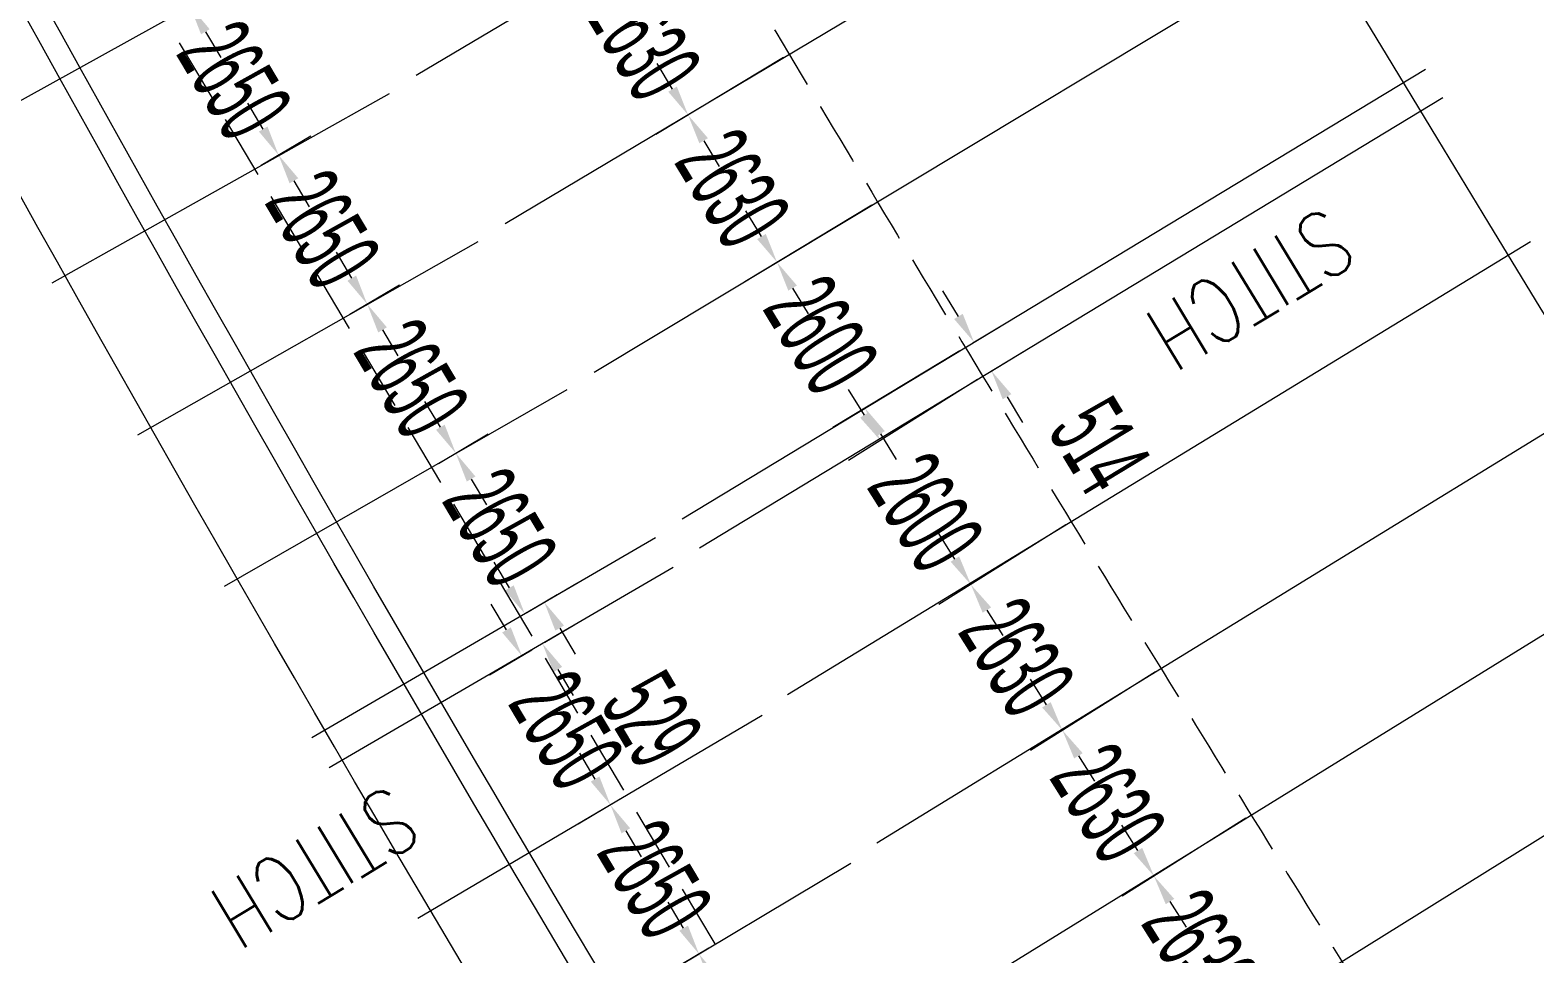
# Model space of a CAD drawing. Header units: millimetres. Extents: x 27228149 to 29012050, y 40856015 to 42918728.
# Drawn here: x 27470612 to 27493601, y 42230664 to 42244781 of the extents above; entities that cross this region are included whole.
import ezdxf

# ---------------------------------------------------------------- set-up
doc = ezdxf.new("R2010")
doc.units = ezdxf.units.MM
doc.header["$LTSCALE"] = 0.05
doc.linetypes.add('DGN Style 3', pattern=[27349.722329, 19535.51595, -7814.20638])
doc.layers.get('Defpoints').update_dxf_attribs({"lineweight": 0})
for name, color, linetype, lineweight in [('InnerEdge_NB', 7, 'Continuous', 0), ('InnerEdge_SB', 7, 'Continuous', 0), ('OuterEdge_NB', 7, 'Continuous', 0), ('OuterEdge_NBRamp', 7, 'Continuous', 0), ('OuterEdge_SB', 7, 'Continuous', 0), ('PlacementCurve_NB', 1, 'DGN Style 3', 0), ('PlacementCurve_NBRamp', 1, 'DGN Style 3', 0), ('PlacementCurve_SB', 1, 'DGN Style 3', 0), ('S-_ANOT----_A-', 7, 'Continuous', 0), ('S-_ANOT----_T-', 7, 'Continuous', 0), ('S-_SEG-----_E-NB', 3, 'Continuous', 13), ('S-_SEG-----_E-NBRamp', 3, 'Continuous', 13), ('S-_WALLLBW-_E-', 40, 'Continuous', 13)]:
    doc.layers.add(name, color=color, linetype=linetype, lineweight=lineweight)
doc.styles.add('Styletxt', font='txt.shx')
doc.styles.add('StyleWORKING', font='WORKING.shx')
doc.dimstyles.new('dim300', dxfattribs={"dimtxt": 750, "dimasz": 750, "dimexe": 375, "dimexo": 375, "dimgap": 375, "dimtad": 1, "dimdec": 0, "dimzin": 11, "dimdsep": 46, "dimtxsty": 'StyleWORKING', "dimsah": 1, "dimcen": 0.09, "dimclrd": 7, "dimclre": 7, "dimadec": 4, "dimazin": 3, "dimtfac": 1, "dimtdec": 0, "dimtmove": 0, "dimatfit": 3, "dimfxl": 1, "dimtolj": 1, "dimtzin": 0, "dimlwd": 0, "dimlwe": 0, "dimarcsym": 0})

# ---------------------------------------------------------------- blocks, each defined once
blk = doc.blocks.new('*D58')
at = {"layer": 'Defpoints', "color": 0, "linetype": 'Continuous', "transparency": 16777216}
for p in [(27471337, 42247214), (27473054, 42245152), (27472690, 42244936)]:
    blk.add_point(p, dxfattribs=at)
at = {"layer": 'S-_ANOT----_A-', "color": 7, "linetype": 'Continuous', "lineweight": 0, "transparency": 16777216}
for p, q in [((27471466, 42247826), (27471231, 42248221)), ((27473289, 42244756), (27473524, 42244361))]:
    blk.add_line(p, q, dxfattribs=at)
at = {"layer": 'S-_ANOT----_A-', "linetype": 'Continuous', "transparency": 16777216}
for p, q in [((27471436, 42247273), (27472195, 42247724)), ((27472789, 42244994), (27473549, 42245445))]:
    blk.add_line(p, q, dxfattribs=at)
at = {"layer": 'S-_ANOT----_A-', "color": 7, "linetype": 'Continuous', "transparency": 16777216}
for points in [[(27471532, 42247865), (27471400, 42247786), (27471701, 42247430)], [(27473355, 42244795), (27473223, 42244717), (27473054, 42245152)]]:
    blk.add_solid(points, dxfattribs=at)
at = {"layer": 'S-_ANOT----_A-', "color": 0, "linetype": 'Continuous', "transparency": 16777216, "insert": (27472379, 42246292), "char_height": 1150, "attachment_point": 5, "rotation": 300.7091, "style": 'StyleWORKING'}
blk.add_mtext('\\A1;{\\W0.47826;\\C0;2650}', dxfattribs=at)
blk = doc.blocks.new('*D59')
at = {"layer": 'Defpoints', "color": 0, "linetype": 'Continuous', "transparency": 16777216}
for p in [(27472690, 42244936), (27474407, 42242873), (27474044, 42242657)]:
    blk.add_point(p, dxfattribs=at)
at = {"layer": 'S-_ANOT----_A-', "color": 7, "linetype": 'Continuous', "lineweight": 0, "transparency": 16777216}
for p, q in [((27472819, 42245547), (27472584, 42245943)), ((27474642, 42242478), (27474877, 42242082))]:
    blk.add_line(p, q, dxfattribs=at)
at = {"layer": 'S-_ANOT----_A-', "linetype": 'Continuous', "transparency": 16777216}
for p, q in [((27472789, 42244994), (27473549, 42245445)), ((27474142, 42242716), (27474902, 42243167))]:
    blk.add_line(p, q, dxfattribs=at)
at = {"layer": 'S-_ANOT----_A-', "color": 7, "linetype": 'Continuous', "transparency": 16777216}
for points in [[(27472885, 42245586), (27472753, 42245508), (27473054, 42245152)], [(27474708, 42242517), (27474576, 42242439), (27474407, 42242873)]]:
    blk.add_solid(points, dxfattribs=at)
at = {"layer": 'S-_ANOT----_A-', "color": 0, "linetype": 'Continuous', "transparency": 16777216, "insert": (27473732, 42244013), "char_height": 1150, "attachment_point": 5, "rotation": 300.7091, "style": 'StyleWORKING'}
blk.add_mtext('\\A1;{\\W0.47826;\\C0;2650}', dxfattribs=at)
blk = doc.blocks.new('*D60')
at = {"layer": 'Defpoints', "color": 0, "linetype": 'Continuous', "transparency": 16777216}
for p in [(27474044, 42242657), (27475761, 42240595), (27475397, 42240379)]:
    blk.add_point(p, dxfattribs=at)
at = {"layer": 'S-_ANOT----_A-', "color": 7, "linetype": 'Continuous', "lineweight": 0, "transparency": 16777216}
for p, q in [((27474173, 42243269), (27473938, 42243664)), ((27475996, 42240199), (27476231, 42239804))]:
    blk.add_line(p, q, dxfattribs=at)
at = {"layer": 'S-_ANOT----_A-', "linetype": 'Continuous', "transparency": 16777216}
for p, q in [((27474142, 42242716), (27474902, 42243167)), ((27475496, 42240438), (27476255, 42240889))]:
    blk.add_line(p, q, dxfattribs=at)
at = {"layer": 'S-_ANOT----_A-', "color": 7, "linetype": 'Continuous', "transparency": 16777216}
for points in [[(27474238, 42243308), (27474107, 42243230), (27474407, 42242873)], [(27476062, 42240239), (27475930, 42240160), (27475761, 42240595)]]:
    blk.add_solid(points, dxfattribs=at)
at = {"layer": 'S-_ANOT----_A-', "color": 0, "linetype": 'Continuous', "transparency": 16777216, "insert": (27475085, 42241735), "char_height": 1150, "attachment_point": 5, "rotation": 300.7091, "style": 'StyleWORKING'}
blk.add_mtext('\\A1;{\\W0.47826;\\C0;2650}', dxfattribs=at)
blk = doc.blocks.new('*D61')
at = {"layer": 'Defpoints', "color": 0, "linetype": 'Continuous', "transparency": 16777216}
for p in [(27475397, 42240379), (27477114, 42238317), (27476750, 42238100)]:
    blk.add_point(p, dxfattribs=at)
at = {"layer": 'S-_ANOT----_A-', "color": 7, "linetype": 'Continuous', "lineweight": 0, "transparency": 16777216}
for p, q in [((27475526, 42240990), (27475291, 42241386)), ((27477349, 42237921), (27477584, 42237526))]:
    blk.add_line(p, q, dxfattribs=at)
at = {"layer": 'S-_ANOT----_A-', "linetype": 'Continuous', "transparency": 16777216}
for p, q in [((27475496, 42240438), (27476255, 42240889)), ((27476849, 42238159), (27477608, 42238610))]:
    blk.add_line(p, q, dxfattribs=at)
at = {"layer": 'S-_ANOT----_A-', "color": 7, "linetype": 'Continuous', "transparency": 16777216}
for points in [[(27475592, 42241030), (27475460, 42240951), (27475761, 42240595)], [(27477415, 42237960), (27477283, 42237882), (27477114, 42238317)]]:
    blk.add_solid(points, dxfattribs=at)
at = {"layer": 'S-_ANOT----_A-', "color": 0, "linetype": 'Continuous', "transparency": 16777216, "insert": (27476439, 42239456), "char_height": 1150, "attachment_point": 5, "rotation": 300.7091, "style": 'StyleWORKING'}
blk.add_mtext('\\A1;{\\W0.47826;\\C0;2650}', dxfattribs=at)
blk = doc.blocks.new('*D62')
at = {"layer": 'Defpoints', "color": 0, "linetype": 'Continuous', "transparency": 16777216}
for p in [(27478374, 42235367), (27479727, 42233089), (27479478, 42232941)]:
    blk.add_point(p, dxfattribs=at)
at = {"layer": 'S-_ANOT----_A-', "color": 7, "linetype": 'Continuous', "lineweight": 0, "transparency": 16777216}
for p, q in [((27477890, 42235614), (27477655, 42236010)), ((27479713, 42232545), (27479948, 42232150))]:
    blk.add_line(p, q, dxfattribs=at)
at = {"layer": 'S-_ANOT----_A-', "linetype": 'Continuous', "transparency": 16777216}
for p, q in [((27478275, 42235308), (27477630, 42234925)), ((27479628, 42233030), (27478984, 42232647))]:
    blk.add_line(p, q, dxfattribs=at)
at = {"layer": 'S-_ANOT----_A-', "color": 7, "linetype": 'Continuous', "transparency": 16777216}
for points in [[(27477956, 42235654), (27477824, 42235575), (27478125, 42235219)], [(27479779, 42232584), (27479647, 42232506), (27479478, 42232941)]]:
    blk.add_solid(points, dxfattribs=at)
at = {"layer": 'S-_ANOT----_A-', "color": 0, "linetype": 'Continuous', "transparency": 16777216, "insert": (27478803, 42234080), "char_height": 1150, "attachment_point": 5, "rotation": 300.7091, "style": 'StyleWORKING'}
blk.add_mtext('\\A1;{\\W0.47826;\\C0;2650}', dxfattribs=at)
blk = doc.blocks.new('*D63')
at = {"layer": 'Defpoints', "color": 0, "linetype": 'Continuous', "transparency": 16777216}
for p in [(27479727, 42233089), (27481080, 42230810), (27480831, 42230662)]:
    blk.add_point(p, dxfattribs=at)
at = {"layer": 'S-_ANOT----_A-', "color": 7, "linetype": 'Continuous', "lineweight": 0, "transparency": 16777216}
for p, q in [((27479243, 42233336), (27479008, 42233732)), ((27481066, 42230267), (27481301, 42229871))]:
    blk.add_line(p, q, dxfattribs=at)
at = {"layer": 'S-_ANOT----_A-', "linetype": 'Continuous', "transparency": 16777216}
for p, q in [((27479628, 42233030), (27478984, 42232647)), ((27480982, 42230751), (27480337, 42230369))]:
    blk.add_line(p, q, dxfattribs=at)
at = {"layer": 'S-_ANOT----_A-', "color": 7, "linetype": 'Continuous', "transparency": 16777216}
for points in [[(27479309, 42233375), (27479177, 42233297), (27479478, 42232941)], [(27481132, 42230306), (27481000, 42230228), (27480831, 42230662)]]:
    blk.add_solid(points, dxfattribs=at)
at = {"layer": 'S-_ANOT----_A-', "color": 0, "linetype": 'Continuous', "transparency": 16777216, "insert": (27480156, 42231802), "char_height": 1150, "attachment_point": 5, "rotation": 300.7091, "style": 'StyleWORKING'}
blk.add_mtext('\\A1;{\\W0.47826;\\C0;2650}', dxfattribs=at)
blk = doc.blocks.new('*D64')
at = {"layer": 'Defpoints', "color": 0, "linetype": 'Continuous', "transparency": 16777216}
for p in [(27481080, 42230810), (27482434, 42228532), (27482185, 42228384)]:
    blk.add_point(p, dxfattribs=at)
at = {"layer": 'S-_ANOT----_A-', "color": 7, "linetype": 'Continuous', "lineweight": 0, "transparency": 16777216}
for p, q in [((27480596, 42231058), (27480362, 42231453)), ((27482420, 42227988), (27482655, 42227593))]:
    blk.add_line(p, q, dxfattribs=at)
at = {"layer": 'S-_ANOT----_A-', "linetype": 'Continuous', "transparency": 16777216}
for p, q in [((27480982, 42230751), (27480337, 42230369)), ((27482335, 42228473), (27481690, 42228090))]:
    blk.add_line(p, q, dxfattribs=at)
at = {"layer": 'S-_ANOT----_A-', "color": 7, "linetype": 'Continuous', "transparency": 16777216}
for points in [[(27480662, 42231097), (27480531, 42231019), (27480831, 42230662)], [(27482486, 42228027), (27482354, 42227949), (27482185, 42228384)]]:
    blk.add_solid(points, dxfattribs=at)
at = {"layer": 'S-_ANOT----_A-', "color": 0, "linetype": 'Continuous', "transparency": 16777216, "insert": (27481509, 42229524), "char_height": 1150, "attachment_point": 5, "rotation": 300.7091, "style": 'StyleWORKING'}
blk.add_mtext('\\A1;{\\W0.47826;\\C0;2650}', dxfattribs=at)
blk = doc.blocks.new('*D720')
at = {"layer": 'Defpoints', "color": 0, "linetype": 'Continuous', "transparency": 16777216}
for p in [(27480874, 42246683), (27482220, 42244423), (27480664, 42243484)]:
    blk.add_point(p, dxfattribs=at)
at = {"layer": 'S-_ANOT----_A-', "linetype": 'Continuous', "transparency": 16777216}
for p, q in [((27480776, 42246623), (27478813, 42245439)), ((27482121, 42244363), (27480172, 42243187))]:
    blk.add_line(p, q, dxfattribs=at)
at = {"layer": 'S-_ANOT----_A-', "color": 7, "linetype": 'Continuous', "lineweight": 0, "transparency": 16777216}
for p, q in [((27479068, 42246130), (27478830, 42246524)), ((27480902, 42243091), (27481139, 42242697))]:
    blk.add_line(p, q, dxfattribs=at)
at = {"layer": 'S-_ANOT----_A-', "color": 7, "linetype": 'Continuous', "transparency": 16777216}
for points in [[(27479134, 42246170), (27479002, 42246091), (27479306, 42245736)], [(27480967, 42243130), (27480836, 42243051), (27480664, 42243484)]]:
    blk.add_solid(points, dxfattribs=at)
at = {"layer": 'S-_ANOT----_A-', "color": 0, "linetype": 'Continuous', "transparency": 16777216, "insert": (27479986, 42244611), "char_height": 1150, "attachment_point": 5, "rotation": 301.0998, "style": 'StyleWORKING'}
blk.add_mtext('\\A1;{\\W0.47826;\\C0;2630}', dxfattribs=at)
blk = doc.blocks.new('*D721')
at = {"layer": 'Defpoints', "color": 0, "linetype": 'Continuous', "transparency": 16777216}
for p in [(27482220, 42244423), (27483572, 42242167), (27482023, 42241233)]:
    blk.add_point(p, dxfattribs=at)
at = {"layer": 'S-_ANOT----_A-', "linetype": 'Continuous', "transparency": 16777216}
for p, q in [((27482121, 42244363), (27480172, 42243187)), ((27483473, 42242108), (27481530, 42240936))]:
    blk.add_line(p, q, dxfattribs=at)
at = {"layer": 'S-_ANOT----_A-', "color": 7, "linetype": 'Continuous', "lineweight": 0, "transparency": 16777216}
for p, q in [((27480427, 42243878), (27480189, 42244272)), ((27482260, 42240839), (27482498, 42240445))]:
    blk.add_line(p, q, dxfattribs=at)
at = {"layer": 'S-_ANOT----_A-', "color": 7, "linetype": 'Continuous', "transparency": 16777216}
for points in [[(27480492, 42243918), (27480361, 42243839), (27480664, 42243484)], [(27482326, 42240878), (27482195, 42240799), (27482023, 42241233)]]:
    blk.add_solid(points, dxfattribs=at)
at = {"layer": 'S-_ANOT----_A-', "color": 0, "linetype": 'Continuous', "transparency": 16777216, "insert": (27481345, 42242359), "char_height": 1150, "attachment_point": 5, "rotation": 301.0998, "style": 'StyleWORKING'}
blk.add_mtext('\\A1;{\\W0.47826;\\C0;2630}', dxfattribs=at)
blk = doc.blocks.new('*D722')
at = {"layer": 'Defpoints', "color": 0, "linetype": 'Continuous', "transparency": 16777216}
for p in [(27485181, 42239501), (27486531, 42237280), (27484984, 42236308)]:
    blk.add_point(p, dxfattribs=at)
at = {"layer": 'S-_ANOT----_A-', "color": 7, "linetype": 'Continuous', "lineweight": 0, "transparency": 16777216}
for p, q in [((27483357, 42238899), (27483113, 42239289)), ((27485229, 42235919), (27485474, 42235529))]:
    blk.add_line(p, q, dxfattribs=at)
at = {"layer": 'S-_ANOT----_A-', "linetype": 'Continuous', "transparency": 16777216}
for p, q in [((27485083, 42239440), (27483115, 42238204)), ((27486434, 42237219), (27484497, 42236002))]:
    blk.add_line(p, q, dxfattribs=at)
at = {"layer": 'S-_ANOT----_A-', "color": 7, "linetype": 'Continuous', "transparency": 16777216}
for points in [[(27483422, 42238940), (27483292, 42238859), (27483602, 42238510)], [(27485294, 42235959), (27485164, 42235878), (27484984, 42236308)]]:
    blk.add_solid(points, dxfattribs=at)
at = {"layer": 'S-_ANOT----_A-', "color": 0, "linetype": 'Continuous', "transparency": 16777216, "insert": (27484294, 42237410), "char_height": 1150, "attachment_point": 5, "rotation": 302.1256, "style": 'StyleWORKING'}
blk.add_mtext('\\A1;{\\W0.47826;\\C0;2600}', dxfattribs=at)
blk = doc.blocks.new('*D723')
at = {"layer": 'Defpoints', "color": 0, "linetype": 'Continuous', "transparency": 16777216}
for p in [(27486531, 42237280), (27487904, 42235036), (27486383, 42234081)]:
    blk.add_point(p, dxfattribs=at)
at = {"layer": 'S-_ANOT----_A-', "linetype": 'Continuous', "transparency": 16777216}
for p, q in [((27486434, 42237219), (27484497, 42236002)), ((27487807, 42234975), (27485896, 42233775))]:
    blk.add_line(p, q, dxfattribs=at)
at = {"layer": 'S-_ANOT----_A-', "color": 7, "linetype": 'Continuous', "lineweight": 0, "transparency": 16777216}
for p, q in [((27484740, 42236698), (27484495, 42237087)), ((27486627, 42233692), (27486872, 42233302))]:
    blk.add_line(p, q, dxfattribs=at)
at = {"layer": 'S-_ANOT----_A-', "color": 7, "linetype": 'Continuous', "transparency": 16777216}
for points in [[(27484805, 42236739), (27484675, 42236657), (27484984, 42236308)], [(27486692, 42233732), (27486562, 42233651), (27486383, 42234081)]]:
    blk.add_solid(points, dxfattribs=at)
at = {"layer": 'S-_ANOT----_A-', "color": 0, "linetype": 'Continuous', "transparency": 16777216, "insert": (27485685, 42235195), "char_height": 1150, "attachment_point": 5, "rotation": 302.1256, "style": 'StyleWORKING'}
blk.add_mtext('\\A1;{\\W0.47826;\\C0;2630}', dxfattribs=at)
blk = doc.blocks.new('*D724')
at = {"layer": 'Defpoints', "color": 0, "linetype": 'Continuous', "transparency": 16777216}
for p in [(27487904, 42235036), (27489283, 42232797), (27487781, 42231854)]:
    blk.add_point(p, dxfattribs=at)
at = {"layer": 'S-_ANOT----_A-', "linetype": 'Continuous', "transparency": 16777216}
for p, q in [((27487807, 42234975), (27485896, 42233775)), ((27489186, 42232736), (27487294, 42231548))]:
    blk.add_line(p, q, dxfattribs=at)
at = {"layer": 'S-_ANOT----_A-', "color": 7, "linetype": 'Continuous', "lineweight": 0, "transparency": 16777216}
for p, q in [((27486138, 42234471), (27485894, 42234860)), ((27488026, 42231464), (27488271, 42231075))]:
    blk.add_line(p, q, dxfattribs=at)
at = {"layer": 'S-_ANOT----_A-', "color": 7, "linetype": 'Continuous', "transparency": 16777216}
for points in [[(27486203, 42234511), (27486073, 42234430), (27486383, 42234081)], [(27488091, 42231505), (27487961, 42231424), (27487781, 42231854)]]:
    blk.add_solid(points, dxfattribs=at)
at = {"layer": 'S-_ANOT----_A-', "color": 0, "linetype": 'Continuous', "transparency": 16777216, "insert": (27487083, 42232968), "char_height": 1150, "attachment_point": 5, "rotation": 302.1256, "style": 'StyleWORKING'}
blk.add_mtext('\\A1;{\\W0.47826;\\C0;2630}', dxfattribs=at)
blk = doc.blocks.new('*D725')
at = {"layer": 'Defpoints', "color": 0, "linetype": 'Continuous', "transparency": 16777216}
for p in [(27489283, 42232797), (27490669, 42230562), (27489180, 42229627)]:
    blk.add_point(p, dxfattribs=at)
at = {"layer": 'S-_ANOT----_A-', "color": 7, "linetype": 'Continuous', "lineweight": 0, "transparency": 16777216}
for p, q in [((27487537, 42232243), (27487292, 42232633)), ((27489424, 42229237), (27489669, 42228847))]:
    blk.add_line(p, q, dxfattribs=at)
at = {"layer": 'S-_ANOT----_A-', "linetype": 'Continuous', "transparency": 16777216}
for p, q in [((27489186, 42232736), (27487294, 42231548)), ((27490571, 42230500), (27488693, 42229321))]:
    blk.add_line(p, q, dxfattribs=at)
at = {"layer": 'S-_ANOT----_A-', "color": 7, "linetype": 'Continuous', "transparency": 16777216}
for points in [[(27487602, 42232284), (27487472, 42232203), (27487781, 42231854)], [(27489489, 42229278), (27489360, 42229196), (27489180, 42229627)]]:
    blk.add_solid(points, dxfattribs=at)
at = {"layer": 'S-_ANOT----_A-', "color": 0, "linetype": 'Continuous', "transparency": 16777216, "insert": (27488482, 42230741), "char_height": 1150, "attachment_point": 5, "rotation": 302.1256, "style": 'StyleWORKING'}
blk.add_mtext('\\A1;{\\W0.47826;\\C0;2630}', dxfattribs=at)
blk = doc.blocks.new('*D919')
at = {"layer": 'Defpoints', "color": 0, "linetype": 'Continuous', "transparency": 16777216}
for p in [(27478104, 42235822), (27478169, 42235861), (27478374, 42235367)]:
    blk.add_point(p, dxfattribs=at)
at = {"layer": 'S-_ANOT----_A-', "color": 7, "linetype": 'Continuous', "lineweight": 0, "transparency": 16777216}
for p, q in [((27477934, 42236257), (27477699, 42236652)), ((27478674, 42235010), (27478909, 42234615))]:
    blk.add_line(p, q, dxfattribs=at)
at = {"layer": 'S-_ANOT----_A-', "linetype": 'Continuous', "transparency": 16777216}
for p, q in [((27478202, 42235881), (27478664, 42236155)), ((27478473, 42235426), (27478934, 42235700))]:
    blk.add_line(p, q, dxfattribs=at)
at = {"layer": 'S-_ANOT----_A-', "color": 7, "linetype": 'Continuous', "transparency": 16777216}
for points in [[(27478000, 42236296), (27477868, 42236217), (27478169, 42235861)], [(27478740, 42235050), (27478608, 42234971), (27478439, 42235406)]]:
    blk.add_solid(points, dxfattribs=at)
at = {"layer": 'S-_ANOT----_A-', "color": 0, "linetype": 'Continuous', "transparency": 16777216, "insert": (27480112, 42234245), "char_height": 1150, "attachment_point": 5, "rotation": 300.7091, "style": 'StyleWORKING'}
blk.add_mtext('\\A1;{\\W0.47826;\\C0;529}', dxfattribs=at)
blk = doc.blocks.new('*D921')
at = {"layer": 'Defpoints', "color": 0, "linetype": 'Continuous', "transparency": 16777216}
for p in [(27476750, 42238100), (27478104, 42235822), (27478467, 42236038)]:
    blk.add_point(p, dxfattribs=at)
at = {"layer": 'S-_ANOT----_A-', "color": 7, "linetype": 'Continuous', "lineweight": 0, "transparency": 16777216}
for p, q in [((27476879, 42238712), (27476644, 42239108)), ((27478702, 42235643), (27478937, 42235247))]:
    blk.add_line(p, q, dxfattribs=at)
at = {"layer": 'S-_ANOT----_A-', "linetype": 'Continuous', "transparency": 16777216}
for p, q in [((27476849, 42238159), (27477608, 42238610)), ((27478202, 42235881), (27478962, 42236332))]:
    blk.add_line(p, q, dxfattribs=at)
at = {"layer": 'S-_ANOT----_A-', "color": 7, "linetype": 'Continuous', "transparency": 16777216}
for points in [[(27476945, 42238751), (27476813, 42238673), (27477114, 42238317)], [(27478768, 42235682), (27478636, 42235604), (27478467, 42236038)]]:
    blk.add_solid(points, dxfattribs=at)
at = {"layer": 'S-_ANOT----_A-', "color": 0, "linetype": 'Continuous', "transparency": 16777216, "insert": (27477792, 42237178), "char_height": 1150, "attachment_point": 5, "rotation": 300.7091, "style": 'StyleWORKING'}
blk.add_mtext('\\A1;{\\W0.47826;\\C0;2650}', dxfattribs=at)
blk = doc.blocks.new('*D1001')
at = {"layer": 'Defpoints', "color": 0, "linetype": 'Continuous', "transparency": 16777216}
for p in [(27485032, 42240012), (27484915, 42239941), (27485181, 42239501)]:
    blk.add_point(p, dxfattribs=at)
at = {"layer": 'S-_ANOT----_A-', "color": 7, "linetype": 'Continuous', "lineweight": 0, "transparency": 16777216}
for p, q in [((27484794, 42240405), (27484556, 42240799)), ((27485537, 42239179), (27485775, 42238786))]:
    blk.add_line(p, q, dxfattribs=at)
at = {"layer": 'S-_ANOT----_A-', "linetype": 'Continuous', "transparency": 16777216}
for p, q in [((27485013, 42240000), (27485524, 42240310)), ((27485279, 42239561), (27485790, 42239870))]:
    blk.add_line(p, q, dxfattribs=at)
at = {"layer": 'S-_ANOT----_A-', "color": 7, "linetype": 'Continuous', "transparency": 16777216}
for points in [[(27484860, 42240445), (27484728, 42240366), (27485032, 42240012)], [(27485602, 42239219), (27485471, 42239139), (27485298, 42239573)]]:
    blk.add_solid(points, dxfattribs=at)
at = {"layer": 'S-_ANOT----_A-', "color": 0, "linetype": 'Continuous', "transparency": 16777216, "insert": (27486948, 42238428), "char_height": 1150, "attachment_point": 5, "rotation": 301.1981, "style": 'StyleWORKING'}
blk.add_mtext('\\A1;{\\W0.47826;\\C0;514}', dxfattribs=at)
blk = doc.blocks.new('*D1205')
at = {"layer": 'Defpoints', "color": 0, "linetype": 'Continuous', "transparency": 16777216}
for p in [(27483572, 42242167), (27484915, 42239941), (27483366, 42239006)]:
    blk.add_point(p, dxfattribs=at)
at = {"layer": 'S-_ANOT----_A-', "linetype": 'Continuous', "transparency": 16777216}
for p, q in [((27483473, 42242108), (27481530, 42240936)), ((27484816, 42239881), (27482873, 42238709))]:
    blk.add_line(p, q, dxfattribs=at)
at = {"layer": 'S-_ANOT----_A-', "color": 7, "linetype": 'Continuous', "lineweight": 0, "transparency": 16777216}
for p, q in [((27481785, 42241626), (27481547, 42242020)), ((27483603, 42238612), (27483841, 42238218))]:
    blk.add_line(p, q, dxfattribs=at)
at = {"layer": 'S-_ANOT----_A-', "color": 7, "linetype": 'Continuous', "transparency": 16777216}
for points in [[(27481851, 42241666), (27481719, 42241587), (27482023, 42241233)], [(27483669, 42238652), (27483538, 42238573), (27483366, 42239006)]]:
    blk.add_solid(points, dxfattribs=at)
at = {"layer": 'S-_ANOT----_A-', "color": 0, "linetype": 'Continuous', "transparency": 16777216, "insert": (27482695, 42240120), "char_height": 1150, "attachment_point": 5, "rotation": 301.0998, "style": 'StyleWORKING'}
blk.add_mtext('\\A1;{\\W0.47826;\\C0;2600}', dxfattribs=at)

msp = doc.modelspace()

# ---------------------------------------------------------------- linework, layer by layer
at = {"layer": 'InnerEdge_NB'}
msp.add_lwpolyline([(27283724.5, 42878514.7, -0.0568157), (27345588.8, 42682480.7), (27368075.3, 42566916.3, 0.0263705), (27393633.3, 42464653, 0.0426618), (27458420.2, 42303807.1, 0.1075608), (27699785.7, 42006839.6, 0.026969), (27783127.3, 41947329.2), (27839783.5, 41911319.6)], format="xyb", dxfattribs=at)
at = {"layer": 'InnerEdge_SB', "extrusion": (0, 0, -1)}
msp.add_lwpolyline([(-27784629.2, 41949692.3, 0.026969), (-27701533.2, 42009027.3, 0.1075608), (-27460918.9, 42305070.6, 0.0691101), (-27370363.7, 42569291.8)], format="xyb", dxfattribs=at)
at = {"layer": 'OuterEdge_NB', "extrusion": (0, 0, -1)}
msp.add_arc((-27927744.8, 42497396.2), 521900, 327.511573, 336.047885, dxfattribs=at)
at = {"layer": 'OuterEdge_NBRamp', "extrusion": (0, 0, -1)}
msp.add_arc((-27927744.8, 42497396.2), 521900, 327.511573, 336.047885, dxfattribs=at)
at = {"layer": 'OuterEdge_SB'}
msp.add_arc((28261355.6, 42709836.2), 882808.3, 206.7701516, 231.3876643, dxfattribs=at)
at = {"layer": 'PlacementCurve_NB'}
msp.add_lwpolyline([(27288809.3, 42846343.4, -0.0480477), (27337834.2, 42680971.8), (27359958.8, 42567267.3, 0.0690894), (27451045.4, 42301107.2, 0.1079959), (27694979, 42000696.1, 0.0193193), (27725549.4, 41977271, 0.0146476), (27778701.6, 41940923.9), (27835716.4, 41904662.4)], format="xyb", dxfattribs=at)
at = {"layer": 'PlacementCurve_NBRamp'}
msp.add_lwpolyline([(27635265.1, 42030698.3), (27611982.7, 42058383.2), (27589280.9, 42086269.3), (27569129.4, 42109374), (27546519.9, 42137146.6, -0.0276788), (27487362.1, 42220234.4), (27469115.5, 42250954.1), (27454819.3, 42278027.7)], format="xyb", dxfattribs=at)
at = {"layer": 'PlacementCurve_SB'}
msp.add_lwpolyline([(27305541.4, 42854039, -0.0482858), (27355899.2, 42684467.3), (27377998.9, 42570890.3, 0.0688708), (27467496.8, 42309348.2, 0.1110949), (27715510, 42007942.3, 0.028125), (27802629.8, 41947720.4), (27845874.9, 41921290)], format="xyb", dxfattribs=at)
at = {"layer": 'S-_SEG-----_E-NB'}
for p, q in [((27476508.8, 42244092.1), (27487926.2, 42250867.4)), ((27477869.1, 42241824.1), (27489259.5, 42248628)), ((27479229.4, 42239556), (27490599.2, 42246392.5)), ((27480574.1, 42237313.8), (27491930.1, 42244186.3)), ((27480839.8, 42236870.9), (27492193.7, 42243750.9)), ((27482184.6, 42234628.6), (27493532.1, 42241549.3)), ((27483545, 42232360.4), (27494892.4, 42239326.2)), ((27484905.4, 42230092), (27496259.1, 42237107.1)), ((27486266, 42227823.5), (27497632.2, 42234891.9))]:
    msp.add_line(p, q, dxfattribs=at)
at = {"layer": 'S-_SEG-----_E-NBRamp'}
for p, q in [((27474738.4, 42246071.9), (27469642.9, 42243244.9)), ((27476095.4, 42243809.3), (27470942.6, 42240916.1)), ((27477452.4, 42241546.7), (27472254.5, 42238593.4)), ((27478809.3, 42239284.3), (27473578.5, 42236276.9)), ((27480166.1, 42237022), (27474914.5, 42233966.9)), ((27480437.2, 42236570.1), (27475182.8, 42233506.2)), ((27481793.9, 42234307.8), (27476533, 42231204.2)), ((27483150.7, 42232045.7), (27477895, 42228908.9))]:
    msp.add_line(p, q, dxfattribs=at)
at = {"layer": 'S-_WALLLBW-_E-'}
for radius in [881058.3, 882458.3]:
    msp.add_arc((28261355.6, 42709836.2), radius, 206.7701516, 231.3876645, dxfattribs=at)
at = {"layer": 'S-_WALLLBW-_E-', "extrusion": (0, 0, -1)}
for radius in [522250, 523650]:
    msp.add_arc((-27927744.8, 42497396.2), radius, 327.511573, 336.047885, dxfattribs=at)

# ---------------------------------------------------------------- texts
at = {"layer": 'S-_ANOT----_T-', "linetype": 'Continuous', "style": 'Styletxt', "width": 0.75}
for p in [(27490409.5, 42242103.1), (27476117.7, 42233271.1)]:
    msp.add_text('STITCH', height=1000, rotation=211.21415, dxfattribs=at).set_placement(p)

# ---------------------------------------------------------------- dimensions: what is measured, and where the dimension line sits
at = {"layer": 'S-_ANOT----_A-', "linetype": 'Continuous'}
for base, p1, p2, angle, override, picture, middle, turn in [((27473054.1, 42245151.7), (27471337, 42247214), (27472690.3, 42244935.6), 120.7091, {"dimscale": 1000, "dimtxt": 1.15, "dimasz": 0.46, "dimexe": 0.575, "dimexo": 0.115, "dimgap": 0.2875, "dimtad": 1, "dimjust": 0, "dimtih": 0, "dimtoh": 0, "dimlfac": 1, "dimsah": 1, "dimcen": 0, "dimse1": 0, "dimse2": 0, "dimclre": 256, "dimclrt": 0, "dimtol": 0, "dimtfac": 1, "dimtofl": 0, "dimtmove": 2, "dimatfit": 3, "dimfrac": 0, "dimtolj": 1, "dimlwe": 65535}, '*D58', (27472378.7, 42246291.6), 300.7091), ((27480664.1, 42243484.5), (27480874.3, 42246682.7), (27482219.7, 42244422.9), 121.09983, {"dimscale": 1000, "dimtxt": 1.15, "dimasz": 0.46, "dimexe": 0.575, "dimexo": 0.115, "dimgap": 0.2875, "dimtad": 1, "dimjust": 0, "dimtih": 0, "dimtoh": 0, "dimlfac": 1, "dimsah": 1, "dimcen": 0, "dimse1": 0, "dimse2": 0, "dimclre": 256, "dimclrt": 0, "dimtol": 0, "dimtfac": 1, "dimtofl": 0, "dimtmove": 2, "dimatfit": 3, "dimfrac": 0, "dimtolj": 1, "dimlwe": 65535}, '*D720', (27479986.1, 42244611.2), 301.09983), ((27474407.4, 42242873.3), (27472690.3, 42244935.6), (27474043.6, 42242657.2), 120.7091, {"dimscale": 1000, "dimtxt": 1.15, "dimasz": 0.46, "dimexe": 0.575, "dimexo": 0.115, "dimgap": 0.2875, "dimtad": 1, "dimjust": 0, "dimtih": 0, "dimtoh": 0, "dimlfac": 1, "dimsah": 1, "dimcen": 0, "dimse1": 0, "dimse2": 0, "dimclre": 256, "dimclrt": 0, "dimtol": 0, "dimtfac": 1, "dimtofl": 0, "dimtmove": 2, "dimatfit": 3, "dimfrac": 0, "dimtolj": 1, "dimlwe": 65535}, '*D59', (27473732, 42244013.2), 300.7091), ((27482022.6, 42241232.5), (27482219.7, 42244422.9), (27483571.7, 42242167), 121.09983, {"dimscale": 1000, "dimtxt": 1.15, "dimasz": 0.46, "dimexe": 0.575, "dimexo": 0.115, "dimgap": 0.2875, "dimtad": 1, "dimjust": 0, "dimtih": 0, "dimtoh": 0, "dimlfac": 1, "dimsah": 1, "dimcen": 0, "dimse1": 0, "dimse2": 0, "dimclre": 256, "dimclrt": 0, "dimtol": 0, "dimtfac": 1, "dimtofl": 0, "dimtmove": 2, "dimatfit": 3, "dimfrac": 0, "dimtolj": 1, "dimlwe": 65535}, '*D721', (27481344.5, 42242359.2), 301.09983), ((27475760.7, 42240594.9), (27474043.6, 42242657.2), (27475396.9, 42240378.8), 120.7091, {"dimscale": 1000, "dimtxt": 1.15, "dimasz": 0.46, "dimexe": 0.575, "dimexo": 0.115, "dimgap": 0.2875, "dimtad": 1, "dimjust": 0, "dimtih": 0, "dimtoh": 0, "dimlfac": 1, "dimsah": 1, "dimcen": 0, "dimse1": 0, "dimse2": 0, "dimclre": 256, "dimclrt": 0, "dimtol": 0, "dimtfac": 1, "dimtofl": 0, "dimtmove": 2, "dimatfit": 3, "dimfrac": 0, "dimtolj": 1, "dimlwe": 65535}, '*D60', (27475085.3, 42241734.8), 300.7091), ((27483365.6, 42239006.2), (27483571.7, 42242167), (27484914.7, 42239940.7), 121.09983, {"dimscale": 1000, "dimtxt": 1.15, "dimasz": 0.46, "dimexe": 0.575, "dimexo": 0.115, "dimgap": 0.2875, "dimtad": 1, "dimjust": 0, "dimtih": 0, "dimtoh": 0, "dimlfac": 1, "dimsah": 1, "dimcen": 0, "dimse1": 0, "dimse2": 0, "dimclre": 256, "dimclrt": 0, "dimtol": 0, "dimtfac": 1, "dimtofl": 0, "dimtmove": 2, "dimatfit": 3, "dimfrac": 0, "dimtolj": 1, "dimlwe": 65535}, '*D1205', (27482695.3, 42240120.1), 301.09983), ((27477114, 42238316.6), (27475396.9, 42240378.8), (27476750.2, 42238100.4), 120.7091, {"dimscale": 1000, "dimtxt": 1.15, "dimasz": 0.46, "dimexe": 0.575, "dimexo": 0.115, "dimgap": 0.2875, "dimtad": 1, "dimjust": 0, "dimtih": 0, "dimtoh": 0, "dimlfac": 1, "dimsah": 1, "dimcen": 0, "dimse1": 0, "dimse2": 0, "dimclre": 256, "dimclrt": 0, "dimtol": 0, "dimtfac": 1, "dimtofl": 0, "dimtmove": 2, "dimatfit": 3, "dimfrac": 0, "dimtolj": 1, "dimlwe": 65535}, '*D61', (27476438.6, 42239456.5), 300.7091), ((27485032.2, 42240011.9), (27485180.8, 42239501.3), (27484914.7, 42239940.7), 121.19811, {"dimscale": 1000, "dimtxt": 1.15, "dimasz": 0.46, "dimexe": 0.575, "dimexo": 0.115, "dimgap": 0.2875, "dimtad": 1, "dimtih": 0, "dimtoh": 0, "dimlfac": 1, "dimsah": 1, "dimcen": 0, "dimse1": 0, "dimse2": 0, "dimclre": 256, "dimclrt": 0, "dimtol": 0, "dimtfac": 1, "dimtofl": 0, "dimtmove": 2, "dimatfit": 3, "dimfrac": 0, "dimtolj": 1, "dimlwe": 65535}, '*D1001', (27486948.5, 42238427.9), 301.19811), ((27484984.3, 42236308.2), (27485180.8, 42239501.3), (27486531.4, 42237279.7), 122.12564, {"dimscale": 1000, "dimtxt": 1.15, "dimasz": 0.46, "dimexe": 0.575, "dimexo": 0.115, "dimgap": 0.2875, "dimtad": 1, "dimjust": 0, "dimtih": 0, "dimtoh": 0, "dimlfac": 1, "dimsah": 1, "dimcen": 0, "dimse1": 0, "dimse2": 0, "dimclre": 256, "dimclrt": 0, "dimtol": 0, "dimtfac": 1, "dimtofl": 0, "dimtmove": 2, "dimatfit": 3, "dimfrac": 0, "dimtolj": 1, "dimlwe": 65535}, '*D722', (27484294.3, 42237409.8), 302.12564), ((27478467.3, 42236038.2), (27476750.2, 42238100.4), (27478103.5, 42235822.1), 120.7091, {"dimscale": 1000, "dimtxt": 1.15, "dimasz": 0.46, "dimexe": 0.575, "dimexo": 0.115, "dimgap": 0.2875, "dimtad": 1, "dimjust": 0, "dimtih": 0, "dimtoh": 0, "dimlfac": 1, "dimsah": 1, "dimcen": 0, "dimse1": 0, "dimse2": 0, "dimclre": 256, "dimclrt": 0, "dimtol": 0, "dimtfac": 1, "dimtofl": 0, "dimtmove": 2, "dimatfit": 3, "dimfrac": 0, "dimtolj": 1, "dimlwe": 65535}, '*D921', (27477791.9, 42237178.1), 300.7091), ((27486382.8, 42234081.1), (27486531.4, 42237279.7), (27487904, 42235036.3), 122.12564, {"dimscale": 1000, "dimtxt": 1.15, "dimasz": 0.46, "dimexe": 0.575, "dimexo": 0.115, "dimgap": 0.2875, "dimtad": 1, "dimjust": 0, "dimtih": 0, "dimtoh": 0, "dimlfac": 1, "dimsah": 1, "dimcen": 0, "dimse1": 0, "dimse2": 0, "dimclre": 256, "dimclrt": 0, "dimtol": 0, "dimtfac": 1, "dimtofl": 0, "dimtmove": 2, "dimatfit": 3, "dimfrac": 0, "dimtolj": 1, "dimlwe": 65535}, '*D723', (27485684.7, 42235195.4), 302.12564), ((27478169.1, 42235861), (27478373.8, 42235366.9), (27478103.5, 42235822.1), 120.7091, {"dimscale": 1000, "dimtxt": 1.15, "dimasz": 0.46, "dimexe": 0.575, "dimexo": 0.115, "dimgap": 0.2875, "dimtad": 1, "dimtih": 0, "dimtoh": 0, "dimlfac": 1, "dimsah": 1, "dimcen": 0, "dimse1": 0, "dimse2": 0, "dimclre": 256, "dimclrt": 0, "dimtol": 0, "dimtfac": 1, "dimtofl": 0, "dimtmove": 2, "dimatfit": 3, "dimfrac": 0, "dimtolj": 1, "dimlwe": 65535}, '*D919', (27480112.1, 42234245.1), 300.7091), ((27479478.1, 42232940.6), (27478373.8, 42235366.9), (27479727.2, 42233088.5), 120.7091, {"dimscale": 1000, "dimtxt": 1.15, "dimasz": 0.46, "dimexe": 0.575, "dimexo": 0.115, "dimgap": 0.2875, "dimtad": 1, "dimjust": 0, "dimtih": 0, "dimtoh": 0, "dimlfac": 1, "dimsah": 1, "dimcen": 0, "dimse1": 0, "dimse2": 0, "dimclre": 256, "dimclrt": 0, "dimtol": 0, "dimtfac": 1, "dimtofl": 0, "dimtmove": 2, "dimatfit": 3, "dimfrac": 0, "dimtolj": 1, "dimlwe": 65535}, '*D62', (27478802.6, 42234080.5), 300.7091), ((27487781.3, 42231853.9), (27487904, 42235036.3), (27489283.2, 42232796.9), 122.12564, {"dimscale": 1000, "dimtxt": 1.15, "dimasz": 0.46, "dimexe": 0.575, "dimexo": 0.115, "dimgap": 0.2875, "dimtad": 1, "dimjust": 0, "dimtih": 0, "dimtoh": 0, "dimlfac": 1, "dimsah": 1, "dimcen": 0, "dimse1": 0, "dimse2": 0, "dimclre": 256, "dimclrt": 0, "dimtol": 0, "dimtfac": 1, "dimtofl": 0, "dimtmove": 2, "dimatfit": 3, "dimfrac": 0, "dimtolj": 1, "dimlwe": 65535}, '*D724', (27487083.2, 42232968.2), 302.12564), ((27480831.4, 42230662.2), (27479727.2, 42233088.5), (27481080.5, 42230810.1), 120.7091, {"dimscale": 1000, "dimtxt": 1.15, "dimasz": 0.46, "dimexe": 0.575, "dimexo": 0.115, "dimgap": 0.2875, "dimtad": 1, "dimjust": 0, "dimtih": 0, "dimtoh": 0, "dimlfac": 1, "dimsah": 1, "dimcen": 0, "dimse1": 0, "dimse2": 0, "dimclre": 256, "dimclrt": 0, "dimtol": 0, "dimtfac": 1, "dimtofl": 0, "dimtmove": 2, "dimatfit": 3, "dimfrac": 0, "dimtolj": 1, "dimlwe": 65535}, '*D63', (27480155.9, 42231802.1), 300.7091), ((27489179.9, 42229626.6), (27489283.2, 42232796.9), (27490668.8, 42230561.5), 122.12564, {"dimscale": 1000, "dimtxt": 1.15, "dimasz": 0.46, "dimexe": 0.575, "dimexo": 0.115, "dimgap": 0.2875, "dimtad": 1, "dimjust": 0, "dimtih": 0, "dimtoh": 0, "dimlfac": 1, "dimsah": 1, "dimcen": 0, "dimse1": 0, "dimse2": 0, "dimclre": 256, "dimclrt": 0, "dimtol": 0, "dimtfac": 1, "dimtofl": 0, "dimtmove": 2, "dimatfit": 3, "dimfrac": 0, "dimtolj": 1, "dimlwe": 65535}, '*D725', (27488481.8, 42230741), 302.12564), ((27482184.7, 42228383.8), (27481080.5, 42230810.1), (27482433.8, 42228531.7), 120.7091, {"dimscale": 1000, "dimtxt": 1.15, "dimasz": 0.46, "dimexe": 0.575, "dimexo": 0.115, "dimgap": 0.2875, "dimtad": 1, "dimjust": 0, "dimtih": 0, "dimtoh": 0, "dimlfac": 1, "dimsah": 1, "dimcen": 0, "dimse1": 0, "dimse2": 0, "dimclre": 256, "dimclrt": 0, "dimtol": 0, "dimtfac": 1, "dimtofl": 0, "dimtmove": 2, "dimatfit": 3, "dimfrac": 0, "dimtolj": 1, "dimlwe": 65535}, '*D64', (27481509.2, 42229523.7), 300.7091)]:
    dim = msp.add_linear_dim(base=base, p1=p1, p2=p2, angle=angle, text='{\\W0.47826;\\C0;<>}', dimstyle='dim300', override=override, dxfattribs=at)
    dim.commit()
    dim.dimension.update_dxf_attribs({"geometry": picture, "text_midpoint": middle, "dimtype": 160, "text_rotation": turn})

doc.saveas('drawing.dxf')
